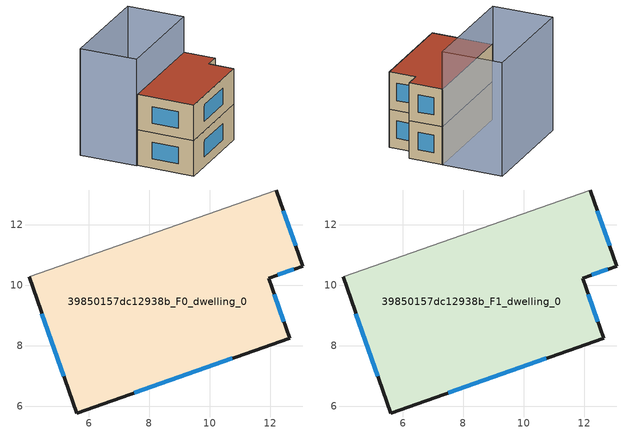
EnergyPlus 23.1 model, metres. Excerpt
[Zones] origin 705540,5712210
39850157dc12938b_F0_dwelling_0
 floor ground (EU_floor_Construction): 12.21,13.15 13.09,10.63 11.95,10.24 12.65,8.25 5.6,5.77 4.02,10.28 z0
 wall outside (EU_wall_Construction): 4.02,10.28 5.6,5.77 12.65,8.25 11.95,10.24 13.09,10.63 12.21,13.15 z0:3
 wall adiabatic (EU_wall_Construction): 12.21,13.15 4.02,10.28 z0:3
 window (EU_Window_Construction): 7.51,6.44 10.74,7.58 / 4.45,9.06 5.17,6.99 / 12.85,11.31 12.45,12.47 / 12.26,10.34 12.78,10.52 / 12.46,8.79 12.14,9.7 z0.81:2.19
39850157dc12938b_F1_dwelling_0
 floor to 39850157dc12938b_F0_dwelling_0 (EU_floor_Construction): 12.21,13.15 13.09,10.63 11.95,10.24 12.65,8.25 5.6,5.77 4.02,10.28 z3
 wall outside (EU_wall_Construction): 4.02,10.28 5.6,5.77 12.65,8.25 11.95,10.24 13.09,10.63 12.21,13.15 z3:6
 wall adiabatic (EU_wall_Construction): 12.21,13.15 4.02,10.28 z3:6
 window (EU_Window_Construction): 7.51,6.44 10.74,7.58 / 4.45,9.06 5.17,6.99 / 12.85,11.31 12.45,12.47 / 12.26,10.34 12.78,10.52 / 12.46,8.79 12.14,9.7 z3.81:5.19
 roof outside (EU_roof_Construction): 12.65,8.25 11.95,10.24 13.09,10.63 12.21,13.15 4.02,10.28 5.6,5.77 z6
shading: 12.24,13.16 3.94,10.25 / 3.94,10.25 2.36,14.75 / 2.36,14.75 10.66,17.66 / 10.66,17.66 12.24,13.16 z0:9
[Building]
EU S2 Campaign: North Axis=0; Terrain=City; Solar Distribution=FullExterior
[Site:Location]
London: Latitude=51.5; Longitude=-0.5; Time Zone=0; Elevation=25
[SizingPeriod:WeatherFileDays]
AnnualSizingPeriod: Begin Month=1; Begin Day of Month=1; End Month=12; End Day of Month=31; Day of Week for Start Day=Monday; Use Weather File Daylight Saving Period=No; Use Weather File Rain and Snow Indicators=No
[MATERIAL]
EU_InternalMass_Material: Roughness=MediumRough; Thickness=0.1; Conductivity=1; Density=1800; Specific Heat=900; Thermal Absorptance=0.9; Solar Absorptance=0.7; Visible Absorptance=0.7
[MATERIAL:NOMASS] Roughness=MediumRough; Thermal Absorptance=0.9; Solar Absorptance=0.7; Visible Absorptance=0.7
Name | Thermal Resistance
EU_wall_NoMass | 0.727863
EU_roof_NoMass | 0.773354
EU_floor_NoMass | 1.79329
[WINDOWMATERIAL:SIMPLEGLAZINGSYSTEM]
EU_Window_SimpleGlazing: UFactor=2.58614; Solar Heat Gain Coefficient=0.76; Visible Transmittance=0.76
[CONSTRUCTION]
EU_wall_Construction: EU_wall_NoMass
EU_roof_Construction: EU_roof_NoMass
EU_floor_Construction: EU_floor_NoMass
EU_Window_Construction: EU_Window_SimpleGlazing
EU_InternalMass_Construction: EU_InternalMass_Material
[ZONE] Type=1; Multiplier=1; Ceiling Height=autocalculate; Floor Area=autocalculate; Part of Total Floor Area=Yes
Name | Volume
39850157dc12938b_F0_dwelling_0 | 116.705
39850157dc12938b_F1_dwelling_0 | 116.707
[INTERNALMASS] Construction=EU_InternalMass_Construction; Surface Area=38.9018
Name | Zone or ZoneList
39850157dc12938b_F0_dwelling_0_EU_InternalMass | 39850157dc12938b_F0_dwelling_0
39850157dc12938b_F1_dwelling_0_EU_InternalMass | 39850157dc12938b_F1_dwelling_0
[OTHEREQUIPMENT] Fuel Type=Electricity; Design Level Calculation Method=Watts/Area; Power per Zone Floor Area=1; Fraction Latent=0; Fraction Radiant=0; Fraction Lost=0; Carbon Dioxide Generation Rate=0; EndUse Subcategory=EU_Step8_InternalGains
Name | Zone or ZoneList or Space or SpaceList | Schedule
EU_Step8_InternalGain_39850157dc12938b_F0_dwelling_0_f000 | 39850157dc12938b_F0_dwelling_0 | EU_Step8_GainSchedule_39850157dc12938b_F0_dwelling_0_f000
EU_Step8_InternalGain_39850157dc12938b_F1_dwelling_0_f000 | 39850157dc12938b_F1_dwelling_0 | EU_Step8_GainSchedule_39850157dc12938b_F1_dwelling_0_f000
[ZONEVENTILATION:DESIGNFLOWRATE] Schedule=EU_AlwaysOn; Design Flow Rate Calculation Method=AirChanges/Hour; Air Changes per Hour=0.484901; Ventilation Type=Natural; Fan Pressure Rise=0; Fan Total Efficiency=1; Constant Term Coefficient=1; Temperature Term Coefficient=0; Velocity Term Coefficient=0; Velocity Squared Term Coefficient=0; Minimum Indoor Temperature=-100; Maximum Indoor Temperature=100; Delta Temperature=-100; Minimum Outdoor Temperature=-100; Maximum Outdoor Temperature=100; Maximum Wind Speed=40
Name | Zone or ZoneList or Space or SpaceList
EU_ConstantAir_39850157dc12938b_F0_dwelling_0 | 39850157dc12938b_F0_dwelling_0
EU_ConstantAir_39850157dc12938b_F1_dwelling_0 | 39850157dc12938b_F1_dwelling_0
[HVACTEMPLATE:THERMOSTAT] Constant Heating Setpoint=20; Constant Cooling Setpoint=50
EU_HeatOnly_39850157dc12938b_F0_dwelling_0; EU_HeatOnly_39850157dc12938b_F1_dwelling_0
[HVACTEMPLATE:ZONE:IDEALLOADSAIRSYSTEM] System Availability Schedule=EU_AlwaysOn; Maximum Heating Supply Air Temperature=50; Minimum Cooling Supply Air Temperature=13; Maximum Heating Supply Air Humidity Ratio=0.0156; Minimum Cooling Supply Air Humidity Ratio=0.0077; Heating Limit=NoLimit; Cooling Limit=NoLimit; Heating Availability Schedule=EU_AlwaysOn; Cooling Availability Schedule=EU_CoolingOff; Dehumidification Control Type=ConstantSensibleHeatRatio; Cooling Sensible Heat Ratio=0.7; Dehumidification Setpoint=60; Humidification Control Type=None; Humidification Setpoint=30; Outdoor Air Method=None; Outdoor Air Flow Rate per Person=0.00944; Outdoor Air Flow Rate per Zone Floor Area=0; Outdoor Air Flow Rate per Zone=0; Demand Controlled Ventilation Type=None; Outdoor Air Economizer Type=NoEconomizer; Heat Recovery Type=None; Sensible Heat Recovery Effectiveness=0.7; Latent Heat Recovery Effectiveness=0.65
Name | Template Thermostat
39850157dc12938b_F0_dwelling_0 | EU_HeatOnly_39850157dc12938b_F0_dwelling_0
39850157dc12938b_F1_dwelling_0 | EU_HeatOnly_39850157dc12938b_F1_dwelling_0
[SIZING:ZONE] Zone Cooling Design Supply Air Temperature Input Method=SupplyAirTemperature; Zone Cooling Design Supply Air Temperature=13; Zone Heating Design Supply Air Temperature Input Method=SupplyAirTemperature; Zone Heating Design Supply Air Temperature=50; Zone Cooling Design Supply Air Humidity Ratio=0.008; Zone Heating Design Supply Air Humidity Ratio=0.008; Cooling Design Air Flow Method=DesignDay; Cooling Design Air Flow Rate=0; Cooling Minimum Air Flow per Zone Floor Area=0.000762; Cooling Minimum Air Flow=0; Cooling Minimum Air Flow Fraction=0.2; Heating Design Air Flow Method=DesignDay; Heating Design Air Flow Rate=0; Heating Maximum Air Flow per Zone Floor Area=0.002032; Heating Maximum Air Flow=0.141576; Heating Maximum Air Flow Fraction=0.3; Account for Dedicated Outdoor Air System=No; Dedicated Outdoor Air System Control Strategy=NeutralSupplyAir; Dedicated Outdoor Air Low Setpoint Temperature for Design=autosize; Dedicated Outdoor Air High Setpoint Temperature for Design=autosize; Zone Load Sizing Method=Sensible Load Only No Latent Load; Zone Latent Cooling Design Supply Air Humidity Ratio Input Method=HumidityRatioDifference; Zone Cooling Design Supply Air Humidity Ratio Difference=0.005; Zone Latent Heating Design Supply Air Humidity Ratio Input Method=HumidityRatioDifference; Zone Humidification Design Supply Air Humidity Ratio Difference=0.005
39850157dc12938b_F0_dwelling_0; 39850157dc12938b_F1_dwelling_0
[SCHEDULE:CONSTANT]
Name | Hourly Value
EU_AlwaysOn | 1
EU_CoolingOff | 0
[SCHEDULE:FILE] Column Number=1; Rows to Skip at Top=0; Number of Hours of Data=8760; Column Separator=Comma; Interpolate to Timestep=No; Minutes per Item=60; Adjust Schedule for Daylight Savings=Yes
Name | File
EU_Step8_GainSchedule_39850157dc12938b_F0_dwelling_0_f000 | ../../schedules/39850157dc12938b/39850157dc12938b_F0_dwelling_0_f000_gain.csv
EU_Step8_GainSchedule_39850157dc12938b_F1_dwelling_0_f000 | ../../schedules/39850157dc12938b/39850157dc12938b_F1_dwelling_0_f000_gain.csv
